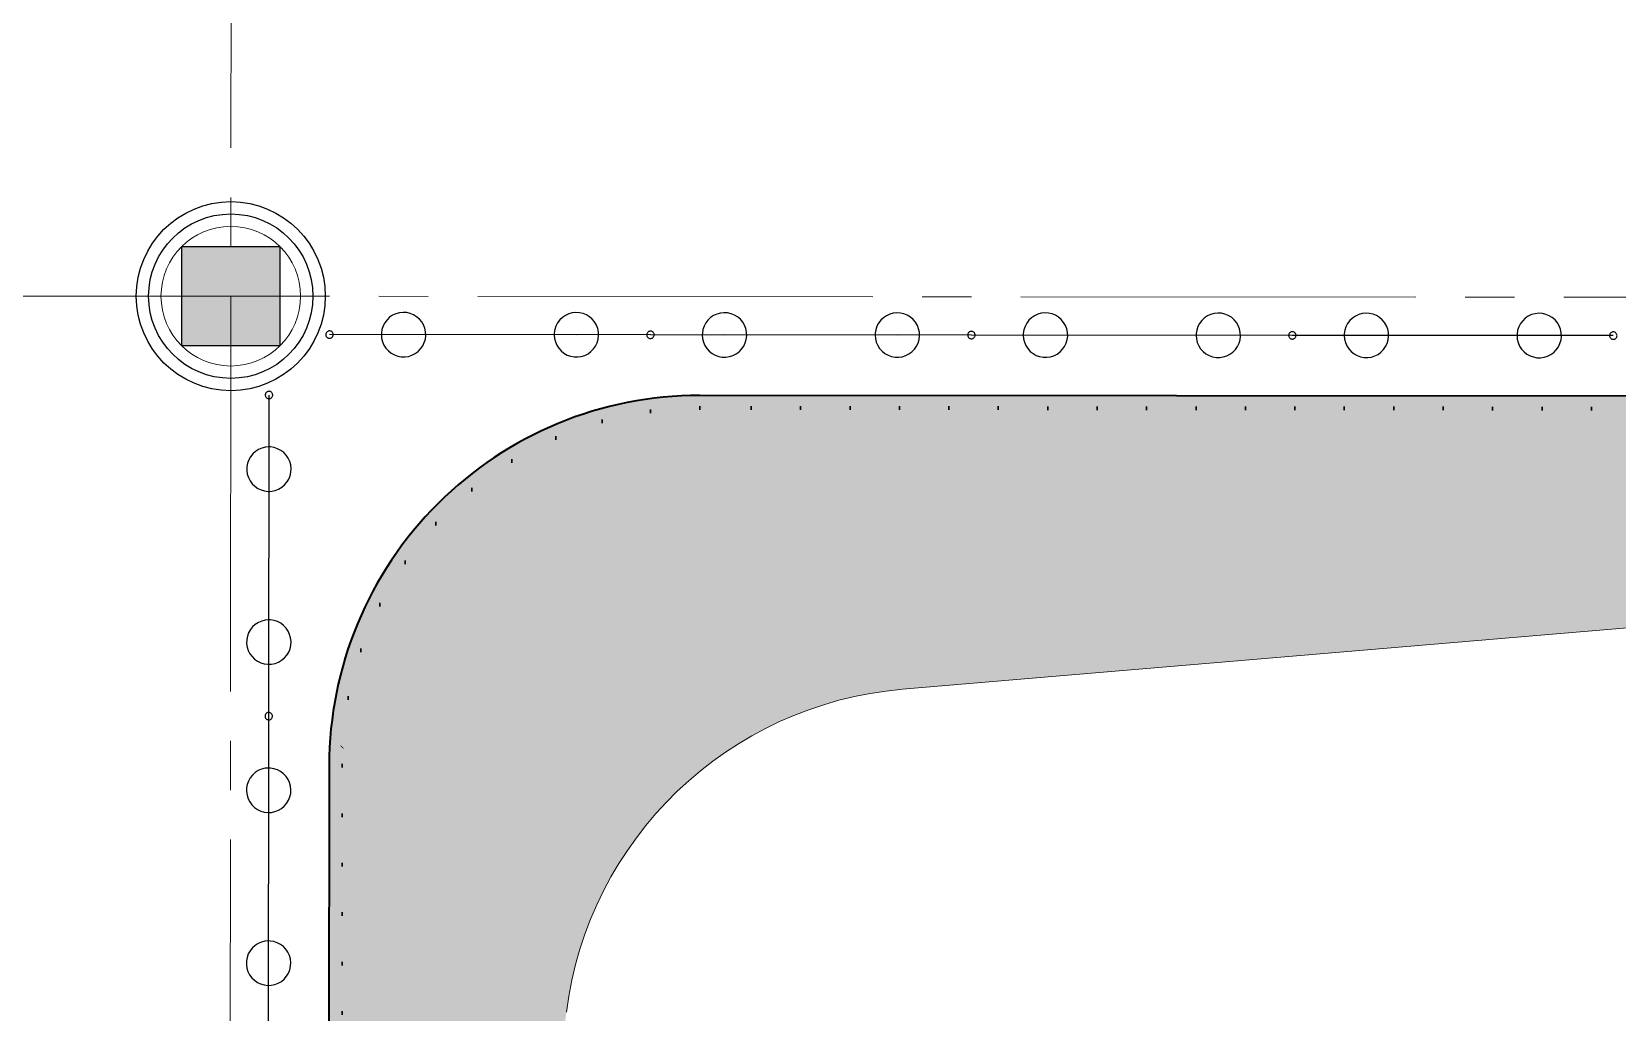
# Model space of a CAD drawing. Header units: millimetres. Extents: x 1949 to 134543, y 1145 to 48705.
# Drawn here: x 114829 to 118040, y 35014 to 36998 of the extents above; entities that cross this region are included whole.
import ezdxf

# ---------------------------------------------------------------- set-up
doc = ezdxf.new("R2010")
doc.units = ezdxf.units.MM
doc.linetypes.add('LTYPE_5', pattern=[1100, 800, -100, 100, -100])
doc.linetypes.add('LTYPE_9', pattern=[100, 0, -100])
for name, color, linetype, lineweight, true_color in [('STANDARD', 18, 'Continuous', 25, 0x000000), ('Общий01', 18, 'Continuous', 13, 0x000000), ('Общий02', 18, 'Continuous', 18, 0x000000), ('Перекрытие_ж_бетон', 18, 'Continuous', 50, 0x000000)]:
    doc.layers.add(name, color=color, linetype=linetype, lineweight=lineweight, true_color=true_color)

msp = doc.modelspace()

# ---------------------------------------------------------------- hatches: boundary and pattern name
at = {"layer": 'Общий01', "linetype": 'Continuous', "lineweight": 5}
msp.add_hatch(color=252, dxfattribs=at).paths.add_polyline_path([(115131.8, 36363.2), (115331.8, 36363.1), (115331.9, 36563.1), (115131.9, 36563.2)])
at = {"layer": 'Общий02', "linetype": 'Continuous', "lineweight": 5}
msp.add_hatch(color=252, dxfattribs=at).paths.add_polyline_path([(116592.2, 35667.5), (119116.4, 35881.8), (119116.7, 36260.1), (116181.7, 36262.4), (116168.6, 36262.3), (116155.5, 36262), (116142.4, 36261.4), (116129.4, 36260.6), (116116.3, 36259.6), (116103.3, 36258.4), (116090.3, 36256.9), (116077.3, 36255.2), (116064.4, 36253.3), (116051.5, 36251.1), (116038.6, 36248.7), (116025.8, 36246.1), (116013, 36243.3), (116000.2, 36240.3), (115987.6, 36237), (115974.9, 36233.5), (115962.4, 36229.8), (115949.9, 36225.9), (115937.5, 36221.7), (115925.1, 36217.4), (115912.9, 36212.8), (115900.7, 36208), (115888.6, 36203), (115876.6, 36197.8), (115864.7, 36192.4), (115852.9, 36186.8), (115841.1, 36180.9), (115829.5, 36174.9), (115818, 36168.7), (115806.6, 36162.2), (115795.3, 36155.6), (115784.2, 36148.8), (115773.1, 36141.7), (115762.2, 36134.5), (115751.4, 36127.1), (115740.7, 36119.5), (115730.2, 36111.7), (115719.8, 36103.8), (115709.6, 36095.6), (115699.5, 36087.3), (115689.5, 36078.8), (115679.7, 36070.2), (115670, 36061.3), (115660.5, 36052.3), (115651.2, 36043.2), (115642, 36033.8), (115633, 36024.3), (115624.1, 36014.7), (115615.5, 36004.9), (115607, 35994.9), (115598.6, 35984.9), (115590.5, 35974.6), (115582.5, 35964.2), (115574.7, 35953.7), (115567.1, 35943.1), (115559.7, 35932.3), (115552.4, 35921.4), (115545.4, 35910.3), (115538.5, 35899.2), (115531.9, 35887.9), (115525.4, 35876.5), (115519.2, 35865), (115513.1, 35853.4), (115507.3, 35841.7), (115501.6, 35829.9), (115496.2, 35818), (115491, 35806), (115485.9, 35793.9), (115481.1, 35781.7), (115476.5, 35769.5), (115472.2, 35757.1), (115468, 35744.7), (115464.1, 35732.2), (115460.3, 35719.7), (115456.8, 35707.1), (115453.5, 35694.4), (115450.5, 35681.7), (115447.6, 35668.9), (115445, 35656.1), (115442.6, 35643.2), (115440.4, 35630.3), (115438.5, 35617.4), (115436.8, 35604.4), (115435.3, 35591.4), (115434, 35578.4), (115433, 35565.3), (115432.2, 35552.2), (115431.6, 35539.2), (115431.2, 35526.1), (115431.1, 35513), (115427.9, 31438.2), (115911.5, 35013.7), (115913.3, 35026.7), (115915.2, 35039.7), (115917.4, 35052.6), (115919.9, 35065.4), (115922.5, 35078.2), (115925.4, 35091), (115928.5, 35103.7), (115931.8, 35116.4), (115935.3, 35129), (115939.1, 35141.5), (115943, 35154), (115947.2, 35166.4), (115951.6, 35178.7), (115956.2, 35191), (115961.1, 35203.1), (115966.1, 35215.2), (115971.4, 35227.2), (115976.8, 35239.1), (115982.5, 35250.9), (115988.4, 35262.6), (115994.4, 35274.2), (116000.7, 35285.7), (116007.2, 35297), (116013.9, 35308.3), (116020.7, 35319.4), (116027.8, 35330.4), (116035.1, 35341.3), (116042.5, 35352.1), (116050.1, 35362.7), (116057.9, 35373.2), (116065.9, 35383.6), (116074.1, 35393.8), (116082.5, 35403.9), (116091, 35413.8), (116099.7, 35423.6), (116108.6, 35433.2), (116117.6, 35442.7), (116126.8, 35452), (116136.1, 35461.1), (116145.7, 35470.1), (116155.3, 35478.9), (116165.2, 35487.6), (116175.1, 35496.1), (116185.3, 35504.4), (116195.5, 35512.5), (116205.9, 35520.4), (116216.5, 35528.2), (116227.1, 35535.8), (116238, 35543.1), (116248.9, 35550.3), (116259.9, 35557.3), (116271.1, 35564.1), (116282.4, 35570.8), (116293.8, 35577.2), (116305.3, 35583.4), (116317, 35589.4), (116328.7, 35595.2), (116340.5, 35600.8), (116352.4, 35606.2), (116364.5, 35611.4), (116376.6, 35616.4), (116388.8, 35621.1), (116401, 35625.7), (116413.4, 35630), (116425.8, 35634.1), (116438.3, 35638), (116450.8, 35641.7), (116463.5, 35645.2), (116476.1, 35648.4), (116488.9, 35651.5), (116501.7, 35654.3), (116514.5, 35656.8), (116527.4, 35659.2), (116540.3, 35661.3), (116553.2, 35663.2), (116566.2, 35664.9), (116579.2, 35666.3)])

# ---------------------------------------------------------------- linework, layer by layer
at = {"layer": 'STANDARD', "color": 252, "linetype": 'Continuous', "lineweight": 25}
for p, q in [((115548.3, 36415.3), (115543.8, 36409.5)), ((115553.6, 36420.4), (115548.3, 36415.3)), ((115559.7, 36424.5), (115553.6, 36420.4)), ((115566.3, 36427.6), (115559.7, 36424.5)), ((115573.4, 36429.5), (115566.3, 36427.6)), ((115580.7, 36430.3), (115573.4, 36429.5)), ((115588.1, 36429.9), (115580.7, 36430.3)), ((115581.8, 36430.3), (115581.8, 36430.3)), ((115595.2, 36428.3), (115588.1, 36429.9)), ((115602, 36425.5), (115595.2, 36428.3)), ((115608.3, 36421.7), (115602, 36425.5)), ((115613.9, 36416.9), (115608.3, 36421.7)), ((115618.6, 36411.3), (115613.9, 36416.9)), ((115898.3, 36415), (115893.8, 36409.2)), ((115903.6, 36420.1), (115898.3, 36415)), ((115909.7, 36424.2), (115903.6, 36420.1)), ((115916.3, 36427.3), (115909.7, 36424.2)), ((115923.4, 36429.2), (115916.3, 36427.3)), ((115930.7, 36430), (115923.4, 36429.2)), ((115938.1, 36429.6), (115930.7, 36430)), ((115931.8, 36430), (115931.8, 36430)), ((115945.2, 36428), (115938.1, 36429.6)), ((115952, 36425.2), (115945.2, 36428)), ((115958.3, 36421.4), (115952, 36425.2)), ((115963.9, 36416.6), (115958.3, 36421.4)), ((115968.6, 36411), (115963.9, 36416.6)), ((116198.3, 36414.8), (116193.8, 36409)), ((116203.6, 36419.9), (116198.3, 36414.8)), ((116209.7, 36424), (116203.6, 36419.9)), ((116216.3, 36427.1), (116209.7, 36424)), ((116223.4, 36429), (116216.3, 36427.1)), ((116230.7, 36429.8), (116223.4, 36429)), ((116238.1, 36429.4), (116230.7, 36429.8)), ((116231.8, 36429.8), (116231.8, 36429.8)), ((116245.2, 36427.7), (116238.1, 36429.4)), ((116252, 36425), (116245.2, 36427.7)), ((116258.3, 36421.2), (116252, 36425)), ((116263.9, 36416.4), (116258.3, 36421.2)), ((116268.6, 36410.7), (116263.9, 36416.4)), ((116553.6, 36419.6), (116548.3, 36414.5)), ((116559.7, 36423.7), (116553.6, 36419.6)), ((116566.3, 36426.8), (116559.7, 36423.7)), ((116573.4, 36428.7), (116566.3, 36426.8)), ((116580.7, 36429.5), (116573.4, 36428.7)), ((116588.1, 36429.1), (116580.7, 36429.5)), ((116581.8, 36429.5), (116581.8, 36429.5)), ((116595.2, 36427.5), (116588.1, 36429.1)), ((116602, 36424.7), (116595.2, 36427.5)), ((116608.3, 36420.9), (116602, 36424.7)), ((116613.9, 36416.1), (116608.3, 36420.9)), ((116618.6, 36410.5), (116613.9, 36416.1)), ((116853.6, 36419.4), (116848.3, 36414.3)), ((116859.7, 36423.5), (116853.6, 36419.4)), ((116866.3, 36426.5), (116859.7, 36423.5)), ((116873.4, 36428.5), (116866.3, 36426.5)), ((116880.7, 36429.3), (116873.4, 36428.5)), ((116888.1, 36428.8), (116880.7, 36429.3)), ((116881.8, 36429.3), (116881.8, 36429.3)), ((116895.2, 36427.2), (116888.1, 36428.8)), ((116902, 36424.5), (116895.2, 36427.2)), ((116908.3, 36420.7), (116902, 36424.5)), ((116913.9, 36415.9), (116908.3, 36420.7)), ((116918.6, 36410.2), (116913.9, 36415.9)), ((117203.6, 36419.1), (117198.3, 36414)), ((117209.7, 36423.2), (117203.6, 36419.1)), ((117216.3, 36426.3), (117209.7, 36423.2)), ((117223.4, 36428.2), (117216.3, 36426.3)), ((117230.7, 36429), (117223.4, 36428.2)), ((117238.1, 36428.6), (117230.7, 36429)), ((117231.8, 36429), (117231.8, 36429)), ((117245.2, 36427), (117238.1, 36428.6)), ((117252, 36424.2), (117245.2, 36427)), ((117258.3, 36420.4), (117252, 36424.2)), ((117263.9, 36415.6), (117258.3, 36420.4)), ((117268.6, 36410), (117263.9, 36415.6)), ((117503.6, 36418.8), (117498.3, 36413.8)), ((117509.7, 36423), (117503.6, 36418.8)), ((117516.3, 36426), (117509.7, 36423)), ((117523.4, 36428), (117516.3, 36426)), ((117530.7, 36428.8), (117523.4, 36428)), ((117538.1, 36428.3), (117530.7, 36428.8)), ((117531.8, 36428.8), (117531.8, 36428.8)), ((117545.2, 36426.7), (117538.1, 36428.3)), ((117552, 36424), (117545.2, 36426.7)), ((117558.3, 36420.1), (117552, 36424)), ((117563.9, 36415.3), (117558.3, 36420.1)), ((117568.6, 36409.7), (117563.9, 36415.3)), ((117853.6, 36418.6), (117848.3, 36413.5)), ((117859.7, 36422.7), (117853.6, 36418.6)), ((117866.3, 36425.8), (117859.7, 36422.7)), ((117873.4, 36427.7), (117866.3, 36425.8)), ((117880.7, 36428.5), (117873.4, 36427.7)), ((117888.1, 36428.1), (117880.7, 36428.5)), ((117881.8, 36428.5), (117881.8, 36428.5)), ((117895.2, 36426.4), (117888.1, 36428.1)), ((117902, 36423.7), (117895.2, 36426.4)), ((117908.3, 36419.9), (117902, 36423.7)), ((117913.9, 36415.1), (117908.3, 36419.9)), ((117918.6, 36409.4), (117913.9, 36415.1)), ((115424.5, 36387.2), (115424.3, 36386)), ((115424.3, 36386), (115424.3, 36385.4)), ((115424.3, 36385.4), (115424.3, 36385.4)), ((115424.3, 36385.4), (115424.4, 36384.2)), ((115424.4, 36384.2), (115424.7, 36383)), ((115424.9, 36388.4), (115424.5, 36387.2)), ((115424.7, 36383), (115425.2, 36381.9)), ((115425.5, 36389.5), (115424.9, 36388.4)), ((115426.2, 36390.4), (115425.5, 36389.5)), ((115427.1, 36391.3), (115426.2, 36390.4)), ((115428.1, 36392), (115427.1, 36391.3)), ((115429.2, 36392.5), (115428.1, 36392)), ((115430.4, 36392.8), (115429.2, 36392.5)), ((115431.6, 36392.9), (115430.4, 36392.8)), ((115432.8, 36392.9), (115431.6, 36392.9)), ((115431.8, 36392.9), (115431.8, 36392.9)), ((116081.8, 36384.9), (115431.8, 36385.4)), ((115434, 36392.6), (115432.8, 36392.9)), ((115435.2, 36392.1), (115434, 36392.6)), ((115436.2, 36391.5), (115435.2, 36392.1)), ((115437.1, 36390.7), (115436.2, 36391.5)), ((115437.9, 36389.8), (115437.1, 36390.7)), ((115438.5, 36388.7), (115437.9, 36389.8)), ((115438.3, 36381.6), (115438.8, 36382.7)), ((115439, 36387.6), (115438.5, 36388.7)), ((115438.8, 36382.7), (115439.1, 36383.9)), ((115439.2, 36386.4), (115439, 36387.6)), ((115439.1, 36383.9), (115439.3, 36385.1)), ((115439.3, 36385.1), (115439.2, 36386.4)), ((115439.3, 36385.4), (115439.3, 36385.4)), ((115536.9, 36388.8), (115536.8, 36385.3)), ((115536.8, 36385.3), (115536.8, 36385.3)), ((115536.8, 36385.3), (115537.4, 36378)), ((115538.1, 36396), (115536.9, 36388.8)), ((115540.4, 36403), (115538.1, 36396)), ((115543.8, 36409.5), (115540.4, 36403)), ((115931.8, 36385), (115581.8, 36385.3)), ((115622.3, 36404.9), (115618.6, 36411.3)), ((115624.9, 36398.1), (115622.3, 36404.9)), ((115626.4, 36390.9), (115624.9, 36398.1)), ((115625.9, 36376.3), (115626.8, 36383.6)), ((115626.8, 36383.6), (115626.4, 36390.9)), ((115626.8, 36385.3), (115626.8, 36385.3)), ((115886.9, 36388.5), (115886.8, 36385.1)), ((115886.8, 36385.1), (115886.8, 36385.1)), ((115886.8, 36385.1), (115887.4, 36377.7)), ((115888.1, 36395.7), (115886.9, 36388.5)), ((115890.4, 36402.7), (115888.1, 36395.7)), ((115893.8, 36409.2), (115890.4, 36402.7)), ((115972.3, 36404.7), (115968.6, 36411)), ((115974.9, 36397.8), (115972.3, 36404.7)), ((115976.4, 36390.6), (115974.9, 36397.8)), ((115975.9, 36376), (115976.8, 36383.3)), ((115976.8, 36383.3), (115976.4, 36390.6)), ((115976.8, 36385), (115976.8, 36385)), ((116074.5, 36386.7), (116074.3, 36385.5)), ((116074.3, 36385.5), (116074.3, 36384.9)), ((116074.3, 36384.9), (116074.3, 36384.9)), ((116074.3, 36384.9), (116074.4, 36383.7)), ((116074.4, 36383.7), (116074.7, 36382.5)), ((116074.9, 36387.9), (116074.5, 36386.7)), ((116074.7, 36382.5), (116075.2, 36381.4)), ((116075.5, 36388.9), (116074.9, 36387.9)), ((116076.2, 36389.9), (116075.5, 36388.9)), ((116077.1, 36390.8), (116076.2, 36389.9)), ((116078.1, 36391.4), (116077.1, 36390.8)), ((116079.2, 36392), (116078.1, 36391.4)), ((116080.4, 36392.3), (116079.2, 36392)), ((116081.6, 36392.4), (116080.4, 36392.3)), ((116082.8, 36392.3), (116081.6, 36392.4)), ((116081.8, 36392.4), (116081.8, 36392.4)), ((116731.8, 36384.4), (116081.8, 36384.9)), ((116084, 36392.1), (116082.8, 36392.3)), ((116085.2, 36391.6), (116084, 36392.1)), ((116086.2, 36391), (116085.2, 36391.6)), ((116087.1, 36390.2), (116086.2, 36391)), ((116087.9, 36389.2), (116087.1, 36390.2)), ((116088.5, 36388.2), (116087.9, 36389.2)), ((116089, 36387), (116088.5, 36388.2)), ((116088.8, 36382.2), (116089.1, 36383.4)), ((116089.2, 36385.8), (116089, 36387)), ((116089.1, 36383.4), (116089.3, 36384.6)), ((116089.3, 36384.6), (116089.2, 36385.8)), ((116089.3, 36384.9), (116089.3, 36384.9)), ((116186.9, 36388.3), (116186.8, 36384.8)), ((116186.8, 36384.8), (116186.8, 36384.8)), ((116186.8, 36384.8), (116187.4, 36377.5)), ((116188.1, 36395.5), (116186.9, 36388.3)), ((116190.4, 36402.5), (116188.1, 36395.5)), ((116193.8, 36409), (116190.4, 36402.5)), ((116581.8, 36384.5), (116231.8, 36384.8)), ((116272.3, 36404.4), (116268.6, 36410.7)), ((116274.9, 36397.6), (116272.3, 36404.4)), ((116276.4, 36390.4), (116274.9, 36397.6)), ((116275.9, 36375.8), (116276.8, 36383)), ((116276.8, 36383), (116276.4, 36390.4)), ((116276.8, 36384.8), (116276.8, 36384.8)), ((116536.9, 36388), (116536.8, 36384.6)), ((116536.8, 36384.6), (116536.8, 36384.6)), ((116536.8, 36384.6), (116537.4, 36377.2)), ((116538.1, 36395.2), (116536.9, 36388)), ((116540.4, 36402.2), (116538.1, 36395.2)), ((116543.8, 36408.7), (116540.4, 36402.2)), ((116548.3, 36414.5), (116543.8, 36408.7)), ((116622.3, 36404.1), (116618.6, 36410.5)), ((116624.9, 36397.3), (116622.3, 36404.1)), ((116626.4, 36390.1), (116624.9, 36397.3)), ((116625.9, 36375.5), (116626.8, 36382.8)), ((116626.8, 36382.8), (116626.4, 36390.1)), ((116626.8, 36384.5), (116626.8, 36384.5)), ((116724.5, 36386.2), (116724.3, 36385)), ((116724.3, 36385), (116724.3, 36384.4)), ((116724.3, 36384.4), (116724.4, 36383.2)), ((116724.3, 36384.4), (116724.3, 36384.4)), ((116724.4, 36383.2), (116724.7, 36382)), ((116724.9, 36387.3), (116724.5, 36386.2)), ((116725.5, 36388.4), (116724.9, 36387.3)), ((116726.2, 36389.4), (116725.5, 36388.4)), ((116727.1, 36390.2), (116726.2, 36389.4)), ((116728.1, 36390.9), (116727.1, 36390.2)), ((116729.2, 36391.4), (116728.1, 36390.9)), ((116730.4, 36391.8), (116729.2, 36391.4)), ((116731.6, 36391.9), (116730.4, 36391.8)), ((116732.8, 36391.8), (116731.6, 36391.9)), ((116731.8, 36391.9), (116731.8, 36391.9)), ((117381.8, 36383.9), (116731.8, 36384.4)), ((116734, 36391.6), (116732.8, 36391.8)), ((116735.2, 36391.1), (116734, 36391.6)), ((116736.2, 36390.5), (116735.2, 36391.1)), ((116737.1, 36389.7), (116736.2, 36390.5)), ((116737.9, 36388.7), (116737.1, 36389.7)), ((116738.5, 36387.7), (116737.9, 36388.7)), ((116739, 36386.5), (116738.5, 36387.7)), ((116738.8, 36381.7), (116739.1, 36382.9)), ((116739.2, 36385.3), (116739, 36386.5)), ((116739.1, 36382.9), (116739.3, 36384.1)), ((116739.3, 36384.1), (116739.2, 36385.3)), ((116739.3, 36384.4), (116739.3, 36384.4)), ((116836.9, 36387.7), (116836.8, 36384.3)), ((116836.8, 36384.3), (116836.8, 36384.3)), ((116836.8, 36384.3), (116837.4, 36377)), ((116838.1, 36395), (116836.9, 36387.7)), ((116840.4, 36402), (116838.1, 36395)), ((116843.8, 36408.4), (116840.4, 36402)), ((116848.3, 36414.3), (116843.8, 36408.4)), ((116922.3, 36403.9), (116918.6, 36410.2)), ((116924.9, 36397.1), (116922.3, 36403.9)), ((116926.4, 36389.9), (116924.9, 36397.1)), ((116925.9, 36375.2), (116926.8, 36382.5)), ((116926.8, 36382.5), (116926.4, 36389.9)), ((116926.8, 36384.2), (116926.8, 36384.2)), ((117186.9, 36387.5), (117186.8, 36384)), ((117186.8, 36384), (117186.8, 36384)), ((117186.8, 36384), (117187.4, 36376.7)), ((117188.1, 36394.7), (117186.9, 36387.5)), ((117190.4, 36401.7), (117188.1, 36394.7)), ((117193.8, 36408.2), (117190.4, 36401.7)), ((117198.3, 36414), (117193.8, 36408.2)), ((117272.3, 36403.6), (117268.6, 36410)), ((117274.9, 36396.8), (117272.3, 36403.6)), ((117276.4, 36389.6), (117274.9, 36396.8)), ((117276.8, 36382.3), (117276.4, 36389.6)), ((117276.8, 36384), (117276.8, 36384)), ((117374.5, 36385.7), (117374.3, 36384.5)), ((117374.3, 36384.5), (117374.3, 36383.9)), ((117374.3, 36383.9), (117374.3, 36383.9)), ((117374.3, 36383.9), (117374.4, 36382.7)), ((117374.4, 36382.7), (117374.7, 36381.5)), ((117374.9, 36386.8), (117374.5, 36385.7)), ((117375.5, 36387.9), (117374.9, 36386.8)), ((117376.2, 36388.9), (117375.5, 36387.9)), ((117377.1, 36389.7), (117376.2, 36388.9)), ((117378.1, 36390.4), (117377.1, 36389.7)), ((117379.2, 36390.9), (117378.1, 36390.4)), ((117380.4, 36391.3), (117379.2, 36390.9)), ((117381.6, 36391.4), (117380.4, 36391.3)), ((117382.8, 36391.3), (117381.6, 36391.4)), ((117381.8, 36391.4), (117381.8, 36391.4)), ((118031.8, 36383.4), (117381.8, 36383.9)), ((117384, 36391), (117382.8, 36391.3)), ((117385.2, 36390.6), (117384, 36391)), ((117386.2, 36389.9), (117385.2, 36390.6)), ((117387.1, 36389.1), (117386.2, 36389.9)), ((117387.9, 36388.2), (117387.1, 36389.1)), ((117388.5, 36387.2), (117387.9, 36388.2)), ((117389, 36386), (117388.5, 36387.2)), ((117389.2, 36384.8), (117389, 36386)), ((117389.1, 36382.4), (117389.3, 36383.6)), ((117389.3, 36383.6), (117389.2, 36384.8)), ((117389.3, 36383.9), (117389.3, 36383.9)), ((117486.9, 36387.2), (117486.8, 36383.8)), ((117486.8, 36383.8), (117486.8, 36383.8)), ((117486.8, 36383.8), (117487.4, 36376.5)), ((117488.1, 36394.5), (117486.9, 36387.2)), ((117490.4, 36401.4), (117488.1, 36394.5)), ((117493.8, 36407.9), (117490.4, 36401.4)), ((117498.3, 36413.8), (117493.8, 36407.9)), ((117881.8, 36383.5), (117531.8, 36383.8)), ((117572.3, 36403.4), (117568.6, 36409.7)), ((117574.9, 36396.5), (117572.3, 36403.4)), ((117576.4, 36389.4), (117574.9, 36396.5)), ((117576.8, 36382), (117576.4, 36389.4)), ((117576.8, 36383.7), (117576.8, 36383.7)), ((117836.9, 36386.9), (117836.8, 36383.5)), ((117836.8, 36383.5), (117836.8, 36383.5)), ((117836.8, 36383.5), (117837.4, 36376.2)), ((117838.1, 36394.2), (117836.9, 36386.9)), ((117840.4, 36401.2), (117838.1, 36394.2)), ((117843.8, 36407.7), (117840.4, 36401.2)), ((117848.3, 36413.5), (117843.8, 36407.7)), ((117922.3, 36403.1), (117918.6, 36409.4)), ((117924.9, 36396.3), (117922.3, 36403.1)), ((117926.4, 36389.1), (117924.9, 36396.3)), ((117926.8, 36381.7), (117926.4, 36389.1)), ((117926.8, 36383.5), (117926.8, 36383.5)), ((118024.5, 36385.2), (118024.3, 36383.9)), ((118024.3, 36383.9), (118024.3, 36383.4)), ((118024.3, 36383.4), (118024.3, 36383.4)), ((118024.3, 36383.4), (118024.4, 36382.2)), ((118024.9, 36386.3), (118024.5, 36385.2)), ((118025.5, 36387.4), (118024.9, 36386.3)), ((118026.2, 36388.4), (118025.5, 36387.4)), ((118027.1, 36389.2), (118026.2, 36388.4)), ((118028.1, 36389.9), (118027.1, 36389.2)), ((118029.2, 36390.4), (118028.1, 36389.9)), ((118030.4, 36390.7), (118029.2, 36390.4)), ((118031.6, 36390.9), (118030.4, 36390.7)), ((118032.8, 36390.8), (118031.6, 36390.9)), ((118031.8, 36390.9), (118031.8, 36390.9)), ((118034, 36390.5), (118032.8, 36390.8)), ((118035.2, 36390.1), (118034, 36390.5)), ((118036.2, 36389.4), (118035.2, 36390.1)), ((118037.1, 36388.6), (118036.2, 36389.4)), ((118037.9, 36387.7), (118037.1, 36388.6)), ((118038.5, 36386.6), (118037.9, 36387.7)), ((118039, 36385.5), (118038.5, 36386.6)), ((118039.2, 36384.3), (118039, 36385.5)), ((118039.1, 36381.9), (118039.3, 36383.1)), ((118039.3, 36383.1), (118039.2, 36384.3)), ((118039.3, 36383.4), (118039.3, 36383.4)), ((115425.2, 36381.9), (115425.8, 36380.9)), ((115425.8, 36380.9), (115426.7, 36380)), ((115426.7, 36380), (115427.6, 36379.2)), ((115427.6, 36379.2), (115428.7, 36378.6)), ((115428.7, 36378.6), (115429.8, 36378.2)), ((115429.8, 36378.2), (115431, 36378)), ((115431, 36378), (115432.3, 36377.9)), ((115431.8, 36377.9), (115431.8, 36377.9)), ((115432.3, 36377.9), (115433.5, 36378.1)), ((115433.5, 36378.1), (115434.6, 36378.5)), ((115434.6, 36378.5), (115435.7, 36379)), ((115435.7, 36379), (115436.7, 36379.8)), ((115436.7, 36379.8), (115437.6, 36380.6)), ((115437.6, 36380.6), (115438.3, 36381.6)), ((115537.4, 36378), (115539.2, 36370.9)), ((115539.2, 36370.9), (115542.1, 36364.2)), ((115542.1, 36364.2), (115546, 36358)), ((115546, 36358), (115551, 36352.5)), ((115551, 36352.5), (115556.7, 36348)), ((115605.4, 36347), (115611.3, 36351.3)), ((115611.3, 36351.3), (115616.4, 36356.6)), ((115616.4, 36356.6), (115620.6, 36362.6)), ((115620.6, 36362.6), (115623.8, 36369.2)), ((115623.8, 36369.2), (115625.9, 36376.3)), ((115887.4, 36377.7), (115889.2, 36370.6)), ((115889.2, 36370.6), (115892.1, 36363.9)), ((115892.1, 36363.9), (115896, 36357.7)), ((115896, 36357.7), (115901, 36352.3)), ((115901, 36352.3), (115906.7, 36347.7)), ((115955.4, 36346.7), (115961.3, 36351.1)), ((115961.3, 36351.1), (115966.4, 36356.3)), ((115966.4, 36356.3), (115970.6, 36362.3)), ((115970.6, 36362.3), (115973.8, 36368.9)), ((115973.8, 36368.9), (115975.9, 36376)), ((116075.2, 36381.4), (116075.8, 36380.4)), ((116075.8, 36380.4), (116076.7, 36379.5)), ((116076.7, 36379.5), (116077.6, 36378.7)), ((116077.6, 36378.7), (116078.7, 36378.1)), ((116078.7, 36378.1), (116079.8, 36377.7)), ((116079.8, 36377.7), (116081, 36377.5)), ((116081, 36377.5), (116082.3, 36377.4)), ((116081.8, 36377.4), (116081.8, 36377.4)), ((116082.3, 36377.4), (116083.5, 36377.6)), ((116083.5, 36377.6), (116084.6, 36378)), ((116084.6, 36378), (116085.7, 36378.5)), ((116085.7, 36378.5), (116086.7, 36379.3)), ((116086.7, 36379.3), (116087.6, 36380.1)), ((116087.6, 36380.1), (116088.3, 36381.1)), ((116088.3, 36381.1), (116088.8, 36382.2)), ((116187.4, 36377.5), (116189.2, 36370.4)), ((116189.2, 36370.4), (116192.1, 36363.6)), ((116192.1, 36363.6), (116196, 36357.5)), ((116196, 36357.5), (116201, 36352)), ((116201, 36352), (116206.7, 36347.4)), ((116255.4, 36346.5), (116261.3, 36350.8)), ((116261.3, 36350.8), (116266.4, 36356.1)), ((116266.4, 36356.1), (116270.6, 36362.1)), ((116270.6, 36362.1), (116273.8, 36368.7)), ((116273.8, 36368.7), (116275.9, 36375.8)), ((116537.4, 36377.2), (116539.2, 36370.1)), ((116539.2, 36370.1), (116542.1, 36363.4)), ((116542.1, 36363.4), (116546, 36357.2)), ((116546, 36357.2), (116551, 36351.7)), ((116551, 36351.7), (116556.7, 36347.2)), ((116605.4, 36346.2), (116611.3, 36350.5)), ((116611.3, 36350.5), (116616.4, 36355.8)), ((116616.4, 36355.8), (116620.6, 36361.8)), ((116620.6, 36361.8), (116623.8, 36368.4)), ((116623.8, 36368.4), (116625.9, 36375.5)), ((116724.7, 36382), (116725.2, 36380.9)), ((116725.2, 36380.9), (116725.8, 36379.8)), ((116725.8, 36379.8), (116726.7, 36378.9)), ((116726.7, 36378.9), (116727.6, 36378.2)), ((116727.6, 36378.2), (116728.7, 36377.6)), ((116728.7, 36377.6), (116729.8, 36377.2)), ((116729.8, 36377.2), (116731, 36376.9)), ((116731, 36376.9), (116732.3, 36376.9)), ((116731.8, 36376.9), (116731.8, 36376.9)), ((116732.3, 36376.9), (116733.5, 36377.1)), ((116733.5, 36377.1), (116734.6, 36377.5)), ((116734.6, 36377.5), (116735.7, 36378)), ((116735.7, 36378), (116736.7, 36378.7)), ((116736.7, 36378.7), (116737.6, 36379.6)), ((116737.6, 36379.6), (116738.3, 36380.6)), ((116738.3, 36380.6), (116738.8, 36381.7)), ((116837.4, 36377), (116839.2, 36369.9)), ((116839.2, 36369.9), (116842.1, 36363.1)), ((116842.1, 36363.1), (116846, 36357)), ((116846, 36357), (116851, 36351.5)), ((116851, 36351.5), (116856.7, 36346.9)), ((116911.3, 36350.3), (116916.4, 36355.6)), ((116916.4, 36355.6), (116920.6, 36361.6)), ((116920.6, 36361.6), (116923.8, 36368.2)), ((116923.8, 36368.2), (116925.9, 36375.2)), ((117187.4, 36376.7), (117189.2, 36369.6)), ((117189.2, 36369.6), (117192.1, 36362.9)), ((117192.1, 36362.9), (117196, 36356.7)), ((117196, 36356.7), (117201, 36351.2)), ((117201, 36351.2), (117206.7, 36346.6)), ((117261.3, 36350), (117266.4, 36355.3)), ((117266.4, 36355.3), (117270.6, 36361.3)), ((117270.6, 36361.3), (117273.8, 36367.9)), ((117273.8, 36367.9), (117275.9, 36375)), ((117275.9, 36375), (117276.8, 36382.3)), ((117374.7, 36381.5), (117375.2, 36380.4)), ((117375.2, 36380.4), (117375.8, 36379.3)), ((117375.8, 36379.3), (117376.7, 36378.4)), ((117376.7, 36378.4), (117377.6, 36377.7)), ((117377.6, 36377.7), (117378.7, 36377.1)), ((117378.7, 36377.1), (117379.8, 36376.6)), ((117379.8, 36376.6), (117381, 36376.4)), ((117381, 36376.4), (117382.3, 36376.4)), ((117381.8, 36376.4), (117381.8, 36376.4)), ((117382.3, 36376.4), (117383.5, 36376.6)), ((117383.5, 36376.6), (117384.6, 36376.9)), ((117384.6, 36376.9), (117385.7, 36377.5)), ((117385.7, 36377.5), (117386.7, 36378.2)), ((117386.7, 36378.2), (117387.6, 36379.1)), ((117387.6, 36379.1), (117388.3, 36380.1)), ((117388.3, 36380.1), (117388.8, 36381.2)), ((117388.8, 36381.2), (117389.1, 36382.4)), ((117487.4, 36376.5), (117489.2, 36369.4)), ((117489.2, 36369.4), (117492.1, 36362.6)), ((117492.1, 36362.6), (117496, 36356.4)), ((117496, 36356.4), (117501, 36351)), ((117501, 36351), (117506.7, 36346.4)), ((117561.3, 36349.8), (117566.4, 36355)), ((117566.4, 36355), (117570.6, 36361.1)), ((117570.6, 36361.1), (117573.8, 36367.7)), ((117573.8, 36367.7), (117575.9, 36374.7)), ((117575.9, 36374.7), (117576.8, 36382)), ((117837.4, 36376.2), (117839.2, 36369.1)), ((117839.2, 36369.1), (117842.1, 36362.3)), ((117842.1, 36362.3), (117846, 36356.2)), ((117846, 36356.2), (117851, 36350.7)), ((117851, 36350.7), (117856.7, 36346.1)), ((117911.3, 36349.5), (117916.4, 36354.8)), ((117916.4, 36354.8), (117920.6, 36360.8)), ((117920.6, 36360.8), (117923.8, 36367.4)), ((117923.8, 36367.4), (117925.9, 36374.5)), ((117925.9, 36374.5), (117926.8, 36381.7)), ((118024.4, 36382.2), (118024.7, 36381)), ((118024.7, 36381), (118025.2, 36379.8)), ((118025.2, 36379.8), (118025.8, 36378.8)), ((118025.8, 36378.8), (118026.7, 36377.9)), ((118026.7, 36377.9), (118027.6, 36377.1)), ((118027.6, 36377.1), (118028.7, 36376.5)), ((118028.7, 36376.5), (118029.8, 36376.1)), ((118029.8, 36376.1), (118031, 36375.9)), ((118031, 36375.9), (118032.3, 36375.9)), ((118031.8, 36375.9), (118031.8, 36375.9)), ((118032.3, 36375.9), (118033.5, 36376.1)), ((118033.5, 36376.1), (118034.6, 36376.4)), ((118034.6, 36376.4), (118035.7, 36377)), ((118035.7, 36377), (118036.7, 36377.7)), ((118036.7, 36377.7), (118037.6, 36378.6)), ((118037.6, 36378.6), (118038.3, 36379.6)), ((118038.3, 36379.6), (118038.8, 36380.7)), ((118038.8, 36380.7), (118039.1, 36381.9)), ((115556.7, 36348), (115563.1, 36344.4)), ((115563.1, 36344.4), (115570, 36341.9)), ((115570, 36341.9), (115577.2, 36340.5)), ((115577.2, 36340.5), (115584.6, 36340.4)), ((115581.8, 36340.3), (115581.8, 36340.3)), ((115584.6, 36340.4), (115591.8, 36341.4)), ((115591.8, 36341.4), (115598.8, 36343.7)), ((115598.8, 36343.7), (115605.4, 36347)), ((115906.7, 36347.7), (115913.1, 36344.1)), ((115913.1, 36344.1), (115920, 36341.6)), ((115920, 36341.6), (115927.2, 36340.3)), ((115927.2, 36340.3), (115934.6, 36340.1)), ((115931.8, 36340), (115931.8, 36340)), ((115934.6, 36340.1), (115941.8, 36341.2)), ((115941.8, 36341.2), (115948.8, 36343.4)), ((115948.8, 36343.4), (115955.4, 36346.7)), ((116206.7, 36347.4), (116213.1, 36343.9)), ((116213.1, 36343.9), (116220, 36341.4)), ((116220, 36341.4), (116227.2, 36340)), ((116227.2, 36340), (116234.6, 36339.9)), ((116231.8, 36339.8), (116231.8, 36339.8)), ((116234.6, 36339.9), (116241.8, 36340.9)), ((116241.8, 36340.9), (116248.8, 36343.1)), ((116248.8, 36343.1), (116255.4, 36346.5)), ((116556.7, 36347.2), (116563.1, 36343.6)), ((116563.1, 36343.6), (116570, 36341.1)), ((116570, 36341.1), (116577.2, 36339.7)), ((116577.2, 36339.7), (116584.6, 36339.6)), ((116581.8, 36339.5), (116581.8, 36339.5)), ((116584.6, 36339.6), (116591.8, 36340.7)), ((116591.8, 36340.7), (116598.8, 36342.9)), ((116598.8, 36342.9), (116605.4, 36346.2)), ((116856.7, 36346.9), (116863.1, 36343.3)), ((116863.1, 36343.3), (116870, 36340.8)), ((116870, 36340.8), (116877.2, 36339.5)), ((116877.2, 36339.5), (116884.6, 36339.4)), ((116881.8, 36339.3), (116881.8, 36339.3)), ((116884.6, 36339.4), (116891.8, 36340.4)), ((116891.8, 36340.4), (116898.8, 36342.6)), ((116898.8, 36342.6), (116905.4, 36346)), ((116905.4, 36346), (116911.3, 36350.3)), ((117206.7, 36346.6), (117213.1, 36343.1)), ((117213.1, 36343.1), (117220, 36340.6)), ((117220, 36340.6), (117227.2, 36339.2)), ((117227.2, 36339.2), (117234.6, 36339.1)), ((117231.8, 36339), (117231.8, 36339)), ((117234.6, 36339.1), (117241.8, 36340.1)), ((117241.8, 36340.1), (117248.8, 36342.4)), ((117248.8, 36342.4), (117255.4, 36345.7)), ((117255.4, 36345.7), (117261.3, 36350)), ((117506.7, 36346.4), (117513.1, 36342.8)), ((117513.1, 36342.8), (117520, 36340.3)), ((117520, 36340.3), (117527.2, 36339)), ((117527.2, 36339), (117534.6, 36338.9)), ((117531.8, 36338.8), (117531.8, 36338.8)), ((117534.6, 36338.9), (117541.8, 36339.9)), ((117541.8, 36339.9), (117548.8, 36342.1)), ((117548.8, 36342.1), (117555.4, 36345.4)), ((117555.4, 36345.4), (117561.3, 36349.8)), ((117856.7, 36346.1), (117863.1, 36342.6)), ((117863.1, 36342.6), (117870, 36340.1)), ((117870, 36340.1), (117877.2, 36338.7)), ((117877.2, 36338.7), (117884.6, 36338.6)), ((117881.8, 36338.5), (117881.8, 36338.5)), ((117884.6, 36338.6), (117891.8, 36339.6)), ((117891.8, 36339.6), (117898.8, 36341.8)), ((117898.8, 36341.8), (117905.4, 36345.2)), ((117905.4, 36345.2), (117911.3, 36349.5)), ((115302, 36265.1), (115301.8, 36263.9)), ((115301.8, 36263.9), (115301.8, 36262.6)), ((115301.8, 36263.1), (115301.8, 36263.1)), ((115301.8, 36262.6), (115302, 36261.4)), ((115302.4, 36266.2), (115302, 36265.1)), ((115302, 36261.4), (115302.3, 36260.3)), ((115302.3, 36260.3), (115302.9, 36259.2)), ((115303, 36267.3), (115302.4, 36266.2)), ((115302.9, 36259.2), (115303.6, 36258.2)), ((115303.8, 36268.2), (115303, 36267.3)), ((115303.6, 36258.2), (115304.5, 36257.3)), ((115304.7, 36269.1), (115303.8, 36268.2)), ((115304.5, 36257.3), (115305.5, 36256.6)), ((115305.7, 36269.7), (115304.7, 36269.1)), ((115305.5, 36256.6), (115306.6, 36256.1)), ((115306.9, 36270.2), (115305.7, 36269.7)), ((115306.6, 36256.1), (115307.8, 36255.7)), ((115308.1, 36270.5), (115306.9, 36270.2)), ((115307.2, 33663.1), (115309.3, 36263.1)), ((115307.8, 36255.7), (115309, 36255.6)), ((115309.3, 36270.6), (115308.1, 36270.5)), ((115309, 36255.6), (115310.2, 36255.7)), ((115309.3, 36270.6), (115309.3, 36270.6)), ((115309.8, 36270.6), (115309.3, 36270.6)), ((115309.3, 36255.6), (115309.3, 36255.6)), ((115311.1, 36270.4), (115309.8, 36270.6)), ((115310.2, 36255.7), (115311.4, 36255.9)), ((115312.2, 36270), (115311.1, 36270.4)), ((115311.4, 36255.9), (115312.5, 36256.3)), ((115313.3, 36269.4), (115312.2, 36270)), ((115312.5, 36256.3), (115313.6, 36257)), ((115314.3, 36268.7), (115313.3, 36269.4)), ((115313.6, 36257), (115314.5, 36257.8)), ((115315.1, 36267.8), (115314.3, 36268.7)), ((115314.5, 36257.8), (115315.3, 36258.7)), ((115315.8, 36266.8), (115315.1, 36267.8)), ((115315.3, 36258.7), (115316, 36259.7)), ((115316.3, 36265.7), (115315.8, 36266.8)), ((115316, 36259.7), (115316.4, 36260.9)), ((115316.6, 36264.5), (115316.3, 36265.7)), ((115316.4, 36260.9), (115316.7, 36262.1)), ((115316.8, 36263.3), (115316.6, 36264.5)), ((115316.7, 36262.1), (115316.8, 36263.3)), ((115316.8, 36263.1), (115316.8, 36263.1)), ((115309.2, 36158.1), (115301.9, 36157.5)), ((115309.2, 36158.1), (115309.2, 36158.1)), ((115312.6, 36158), (115309.2, 36158.1)), ((115319.9, 36156.8), (115312.6, 36158)), ((115268.2, 36131.8), (115265.7, 36124.9)), ((115271.8, 36138.2), (115268.2, 36131.8)), ((115276.4, 36143.9), (115271.8, 36138.2)), ((115281.8, 36148.8), (115276.4, 36143.9)), ((115288, 36152.8), (115281.8, 36148.8)), ((115294.7, 36155.7), (115288, 36152.8)), ((115301.9, 36157.5), (115294.7, 36155.7)), ((115326.8, 36154.5), (115319.9, 36156.8)), ((115333.3, 36151.1), (115326.8, 36154.5)), ((115339.2, 36146.6), (115333.3, 36151.1)), ((115344.2, 36141.3), (115339.2, 36146.6)), ((115348.3, 36135.2), (115344.2, 36141.3)), ((115351.4, 36128.5), (115348.3, 36135.2)), ((115353.4, 36121.5), (115351.4, 36128.5)), ((115264.4, 36117.7), (115264.2, 36110.3)), ((115264.2, 36113.1), (115264.2, 36113.1)), ((115264.2, 36110.3), (115265.3, 36103)), ((115265.7, 36124.9), (115264.4, 36117.7)), ((115265.3, 36103), (115267.5, 36096)), ((115267.5, 36096), (115270.8, 36089.5)), ((115349.3, 36092.9), (115352.1, 36099.7)), ((115352.1, 36099.7), (115353.7, 36106.8)), ((115354.1, 36114.2), (115353.4, 36121.5)), ((115353.7, 36106.8), (115354.1, 36114.2)), ((115354.2, 36113.1), (115354.2, 36113.1)), ((115270.8, 36089.5), (115275.2, 36083.6)), ((115275.2, 36083.6), (115280.4, 36078.5)), ((115280.4, 36078.5), (115286.4, 36074.2)), ((115286.4, 36074.2), (115293.1, 36071.1)), ((115293.1, 36071.1), (115300.1, 36069)), ((115300.1, 36069), (115307.4, 36068.1)), ((115307.4, 36068.1), (115314.7, 36068.4)), ((115309.1, 36068.1), (115309.1, 36068.1)), ((115314.7, 36068.4), (115321.9, 36069.9)), ((115321.9, 36069.9), (115328.8, 36072.6)), ((115328.8, 36072.6), (115335.1, 36076.3)), ((115335.1, 36076.3), (115340.7, 36081)), ((115340.7, 36081), (115345.5, 36086.6)), ((115345.5, 36086.6), (115349.3, 36092.9)), ((115294.5, 35805.7), (115287.7, 35802.8)), ((115301.6, 35807.5), (115294.5, 35805.7)), ((115308.9, 35808.1), (115301.6, 35807.5)), ((115308.9, 35808.1), (115308.9, 35808.1)), ((115312.3, 35808), (115308.9, 35808.1)), ((115319.6, 35806.8), (115312.3, 35808)), ((115326.5, 35804.5), (115319.6, 35806.8)), ((115333, 35801.1), (115326.5, 35804.5)), ((115265.4, 35774.9), (115264.1, 35767.7)), ((115267.9, 35781.8), (115265.4, 35774.9)), ((115271.5, 35788.2), (115267.9, 35781.8)), ((115276.1, 35793.9), (115271.5, 35788.2)), ((115281.5, 35798.8), (115276.1, 35793.9)), ((115287.7, 35802.8), (115281.5, 35798.8)), ((115338.9, 35796.6), (115333, 35801.1)), ((115343.9, 35791.3), (115338.9, 35796.6)), ((115348.1, 35785.2), (115343.9, 35791.3)), ((115351.1, 35778.5), (115348.1, 35785.2)), ((115353.1, 35771.5), (115351.1, 35778.5)), ((115263.9, 35763.1), (115263.9, 35763.1)), ((115264.1, 35767.7), (115264, 35760.3)), ((115264, 35760.3), (115265, 35753)), ((115265, 35753), (115267.2, 35746)), ((115267.2, 35746), (115270.6, 35739.5)), ((115345.2, 35736.6), (115349.1, 35742.9)), ((115349.1, 35742.9), (115351.8, 35749.7)), ((115351.8, 35749.7), (115353.4, 35756.8)), ((115353.9, 35764.2), (115353.1, 35771.5)), ((115353.4, 35756.8), (115353.9, 35764.2)), ((115353.9, 35763.1), (115353.9, 35763.1)), ((115270.6, 35739.5), (115274.9, 35733.6)), ((115274.9, 35733.6), (115280.2, 35728.5)), ((115280.2, 35728.5), (115286.2, 35724.2)), ((115286.2, 35724.2), (115292.8, 35721.1)), ((115292.8, 35721.1), (115299.8, 35719)), ((115299.8, 35719), (115307.1, 35718.1)), ((115307.1, 35718.1), (115314.5, 35718.4)), ((115308.8, 35718.1), (115308.8, 35718.1)), ((115314.5, 35718.4), (115321.6, 35719.9)), ((115321.6, 35719.9), (115328.5, 35722.6)), ((115328.5, 35722.6), (115334.8, 35726.3)), ((115334.8, 35726.3), (115340.5, 35731)), ((115340.5, 35731), (115345.2, 35736.6)), ((115301.5, 35615.1), (115301.3, 35613.9)), ((115301.3, 35613.9), (115301.3, 35612.6)), ((115301.3, 35613.1), (115301.3, 35613.1)), ((115301.3, 35612.6), (115301.4, 35611.4)), ((115301.9, 35616.2), (115301.5, 35615.1)), ((115302.5, 35617.3), (115301.9, 35616.2)), ((115303.3, 35618.2), (115302.5, 35617.3)), ((115304.2, 35619.1), (115303.3, 35618.2)), ((115305.2, 35619.7), (115304.2, 35619.1)), ((115306.4, 35620.2), (115305.2, 35619.7)), ((115307.5, 35620.5), (115306.4, 35620.2)), ((115308.8, 35620.6), (115307.5, 35620.5)), ((115308.8, 35620.6), (115308.8, 35620.6)), ((115309.3, 35620.6), (115308.8, 35620.6)), ((115310.5, 35620.4), (115309.3, 35620.6)), ((115311.7, 35620), (115310.5, 35620.4)), ((115312.8, 35619.4), (115311.7, 35620)), ((115313.8, 35618.7), (115312.8, 35619.4)), ((115314.6, 35617.8), (115313.8, 35618.7)), ((115315.3, 35616.8), (115314.6, 35617.8)), ((115315.8, 35615.7), (115315.3, 35616.8)), ((115316.1, 35614.5), (115315.8, 35615.7)), ((115315.9, 35610.9), (115316.2, 35612.1)), ((115316.3, 35613.3), (115316.1, 35614.5)), ((115316.2, 35612.1), (115316.3, 35613.3)), ((115316.3, 35613.1), (115316.3, 35613.1)), ((115301.4, 35611.4), (115301.8, 35610.3)), ((115301.8, 35610.3), (115302.4, 35609.2)), ((115302.4, 35609.2), (115303.1, 35608.2)), ((115303.1, 35608.2), (115304, 35607.3)), ((115304, 35607.3), (115305, 35606.6)), ((115305, 35606.6), (115306.1, 35606.1)), ((115306.1, 35606.1), (115307.3, 35605.7)), ((115307.3, 35605.7), (115308.5, 35605.6)), ((115308.5, 35605.6), (115309.7, 35605.7)), ((115308.8, 35605.6), (115308.8, 35605.6)), ((115309.7, 35605.7), (115310.9, 35605.9)), ((115310.9, 35605.9), (115312, 35606.3)), ((115312, 35606.3), (115313.1, 35607)), ((115313.1, 35607), (115314, 35607.8)), ((115314, 35607.8), (115314.8, 35608.7)), ((115314.8, 35608.7), (115315.5, 35609.7)), ((115315.5, 35609.7), (115315.9, 35610.9)), ((115271.3, 35488.2), (115267.7, 35481.8)), ((115275.9, 35493.9), (115271.3, 35488.2)), ((115281.3, 35498.8), (115275.9, 35493.9)), ((115287.5, 35502.8), (115281.3, 35498.8)), ((115294.2, 35505.7), (115287.5, 35502.8)), ((115301.4, 35507.5), (115294.2, 35505.7)), ((115308.7, 35508.1), (115301.4, 35507.5)), ((115308.7, 35508.1), (115308.7, 35508.1)), ((115312.1, 35508), (115308.7, 35508.1)), ((115319.3, 35506.8), (115312.1, 35508)), ((115326.3, 35504.5), (115319.3, 35506.8)), ((115332.8, 35501.1), (115326.3, 35504.5)), ((115338.7, 35496.6), (115332.8, 35501.1)), ((115343.7, 35491.3), (115338.7, 35496.6)), ((115347.8, 35485.2), (115343.7, 35491.3)), ((115350.9, 35478.5), (115347.8, 35485.2)), ((115263.6, 35463.1), (115263.6, 35463.1)), ((115263.9, 35467.7), (115263.7, 35460.3)), ((115263.7, 35460.3), (115264.8, 35453)), ((115265.2, 35474.9), (115263.9, 35467.7)), ((115264.8, 35453), (115267, 35446)), ((115267.7, 35481.8), (115265.2, 35474.9)), ((115352.9, 35471.5), (115350.9, 35478.5)), ((115351.6, 35449.7), (115353.2, 35456.8)), ((115353.6, 35464.2), (115352.9, 35471.5)), ((115353.2, 35456.8), (115353.6, 35464.2)), ((115353.6, 35463.1), (115353.6, 35463.1)), ((115267, 35446), (115270.3, 35439.5)), ((115270.3, 35439.5), (115274.7, 35433.6)), ((115274.7, 35433.6), (115279.9, 35428.5)), ((115279.9, 35428.5), (115285.9, 35424.2)), ((115285.9, 35424.2), (115292.6, 35421.1)), ((115292.6, 35421.1), (115299.6, 35419)), ((115314.2, 35418.4), (115321.4, 35419.9)), ((115321.4, 35419.9), (115328.3, 35422.6)), ((115328.3, 35422.6), (115334.6, 35426.3)), ((115334.6, 35426.3), (115340.2, 35431)), ((115340.2, 35431), (115345, 35436.6)), ((115345, 35436.6), (115348.8, 35442.9)), ((115348.8, 35442.9), (115351.6, 35449.7)), ((115299.6, 35419), (115306.9, 35418.1)), ((115306.9, 35418.1), (115314.2, 35418.4)), ((115308.6, 35418.1), (115308.6, 35418.1)), ((115267.4, 35131.8), (115264.9, 35124.9)), ((115271, 35138.2), (115267.4, 35131.8)), ((115275.6, 35143.9), (115271, 35138.2)), ((115281, 35148.8), (115275.6, 35143.9)), ((115287.2, 35152.8), (115281, 35148.8)), ((115294, 35155.7), (115287.2, 35152.8)), ((115301.1, 35157.5), (115294, 35155.7)), ((115308.4, 35158.1), (115301.1, 35157.5)), ((115308.4, 35158.1), (115308.4, 35158.1)), ((115311.8, 35158), (115308.4, 35158.1)), ((115319.1, 35156.8), (115311.8, 35158)), ((115326, 35154.5), (115319.1, 35156.8)), ((115332.5, 35151.1), (115326, 35154.5)), ((115338.4, 35146.6), (115332.5, 35151.1)), ((115343.4, 35141.3), (115338.4, 35146.6)), ((115347.5, 35135.2), (115343.4, 35141.3)), ((115350.6, 35128.5), (115347.5, 35135.2)), ((115263.6, 35117.7), (115263.4, 35110.3)), ((115263.4, 35113.1), (115263.4, 35113.1)), ((115263.4, 35110.3), (115264.5, 35103)), ((115264.9, 35124.9), (115263.6, 35117.7)), ((115264.5, 35103), (115266.7, 35096)), ((115348.6, 35092.9), (115351.3, 35099.7)), ((115352.6, 35121.5), (115350.6, 35128.5)), ((115351.3, 35099.7), (115352.9, 35106.8)), ((115353.3, 35114.2), (115352.6, 35121.5)), ((115352.9, 35106.8), (115353.3, 35114.2)), ((115353.4, 35113.1), (115353.4, 35113.1)), ((115266.7, 35096), (115270, 35089.5)), ((115270, 35089.5), (115274.4, 35083.6)), ((115274.4, 35083.6), (115279.6, 35078.5)), ((115279.6, 35078.5), (115285.7, 35074.2)), ((115285.7, 35074.2), (115292.3, 35071.1)), ((115292.3, 35071.1), (115299.3, 35069)), ((115299.3, 35069), (115306.6, 35068.1)), ((115306.6, 35068.1), (115313.9, 35068.4)), ((115308.3, 35068.1), (115308.3, 35068.1)), ((115313.9, 35068.4), (115321.1, 35069.9)), ((115321.1, 35069.9), (115328, 35072.6)), ((115328, 35072.6), (115334.3, 35076.3)), ((115334.3, 35076.3), (115339.9, 35081)), ((115339.9, 35081), (115344.7, 35086.6)), ((115344.7, 35086.6), (115348.6, 35092.9))]:
    msp.add_line(p, q, dxfattribs=at)
at = {"layer": 'STANDARD', "color": 252, "linetype": 'Continuous', "lineweight": 35}
for p, q in [((119116.7, 36260.1), (116181.7, 36262.4)), ((115431.1, 35513), (115427.9, 31413))]:
    msp.add_line(p, q, dxfattribs=at)
at = {"layer": 'STANDARD', "color": 252, "linetype": 'Continuous', "lineweight": 5}
msp.add_line((116592.2, 35667.5), (119116.4, 35881.8), dxfattribs=at)
at = {"layer": 'STANDARD', "color": 252, "linetype": 'Continuous', "lineweight": 25}
for radius in [191.4, 166.4]:
    msp.add_circle((115231.9, 36463.2), radius, dxfattribs=at)
at = {"layer": 'STANDARD', "color": 252, "linetype": 'Continuous', "lineweight": 35}
msp.add_arc((116181.1, 35512.4), 750, 89.9547, 179.9547, dxfattribs=at)
at = {"layer": 'STANDARD', "color": 252, "linetype": 'Continuous', "lineweight": 5}
msp.add_arc((116655.7, 34920.2), 750, 94.8519, 172.8381, dxfattribs=at)
at = {"layer": 'Общий01', "color": 252, "linetype": 'LTYPE_5', "lineweight": 5}
for p, q in [((115237.1, 43063.2), (115210.6, 9563.2)), ((130831.9, 36450.8), (103011.9, 36472.8))]:
    msp.add_line(p, q, dxfattribs=at)
at = {"layer": 'Общий01', "color": 252, "linetype": 'Continuous', "lineweight": 25}
for p, q in [((115131.9, 36563.2), (115131.8, 36363.2)), ((115331.9, 36563.1), (115131.9, 36563.2)), ((115331.8, 36363.1), (115331.9, 36563.1)), ((115131.8, 36363.2), (115331.8, 36363.1))]:
    msp.add_line(p, q, dxfattribs=at)
at = {"layer": 'Перекрытие_ж_бетон', "color": 252, "linetype": 'LTYPE_9', "lineweight": 70}
for p, q in [((119088.6, 36235.1), (116181.7, 36237.4)), ((115457.7, 35513), (115454.4, 31413))]:
    msp.add_line(p, q, dxfattribs=at)
at = {"layer": 'Перекрытие_ж_бетон', "color": 252, "linetype": 'Continuous', "lineweight": 5}
msp.add_circle((115231.9, 36463.2), 141.4, dxfattribs=at)
at = {"layer": 'Перекрытие_ж_бетон', "color": 252, "linetype": 'LTYPE_9', "lineweight": 70}
msp.add_arc((116181.1, 35512.4), 725, 89.9547, 179.9547, dxfattribs=at)

doc.saveas('drawing.dxf')
